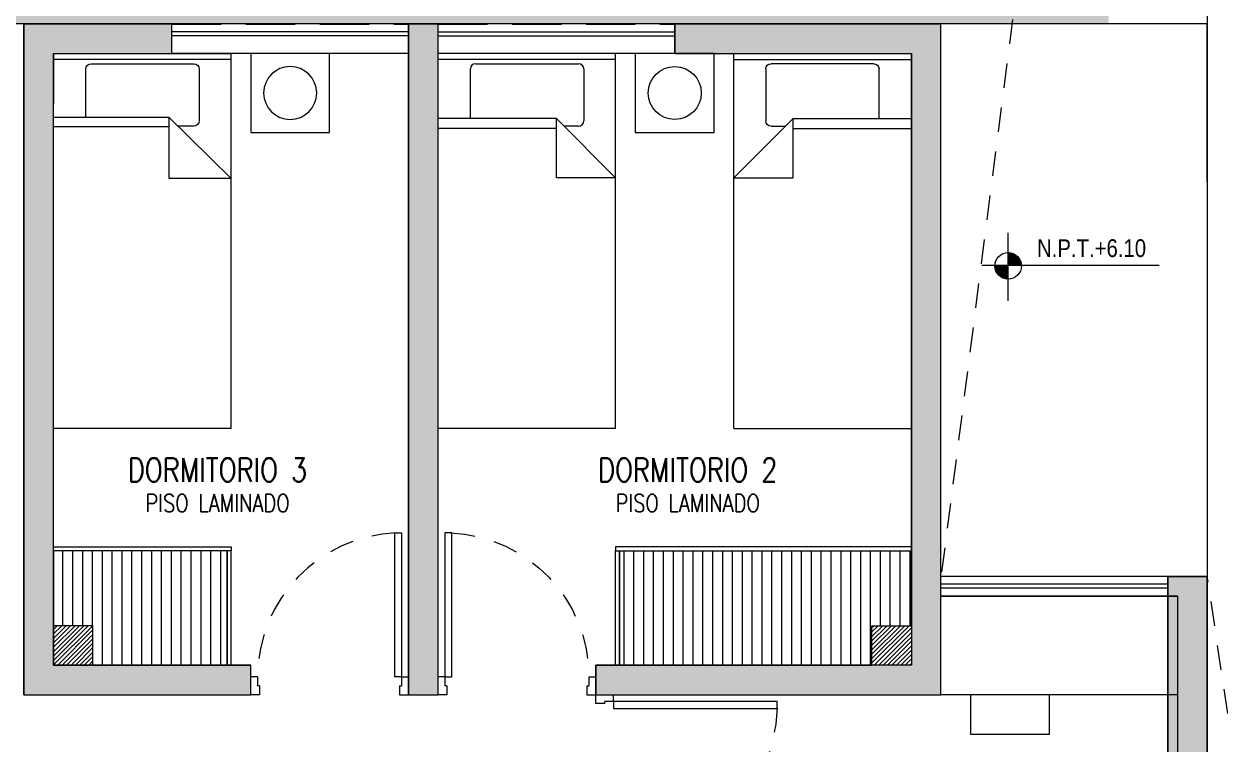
# Model space of a CAD drawing. Header units: millimetres. Extents: x 3738 to 3833, y 1327 to 1657.
# Drawn here: x 3812.52 to 3818.59, y 1491.94 to 1495.59 of the extents above; entities that cross this region are included whole.
import ezdxf
from ezdxf.enums import TextEntityAlignment as Align
from ezdxf.xclip import XClip

# ---------------------------------------------------------------- set-up
doc = ezdxf.new("R2010")
doc.units = ezdxf.units.MM
doc.header["$XCLIPFRAME"] = 2
for name, pattern in [('ACAD_ISO07W100', [3, 0, -3]), ('HIDDEN2', [0.1875, 0.125, -0.0625]), ('X-REF_DP_Arquitectura$0$HIDDEN', [0.375, 0.25, -0.125])]:
    doc.linetypes.add(name, pattern=pattern)
doc.layers.get('0').update_dxf_attribs({"color": 251, "lineweight": 9})
for name, color, linetype, lineweight in [('A-HATCH', 251, 'Continuous', 13), ('A-MOBILIARIO', 251, 'Continuous', 13), ('A-MURO BAJO', 251, 'Continuous', 13), ('A-MUROS', 251, 'Continuous', 13), ('A-NIVELES-NPT', 251, 'Continuous', 13), ('A-PROYECCIONES', 251, 'HIDDEN2', 13), ('A-TEXTO-ACABADO PISO', 251, 'Continuous', 13), ('A-TEXTO-AMBIENTE', 251, 'Continuous', 13), ('A_20_Estructuras', 251, 'Continuous', 13), ('A_50_TextoAmbiente', 251, 'Continuous', 13), ('A_50_Vigas', 251, 'X-REF_DP_Arquitectura$0$HIDDEN', 13), ('A_60_HatchEstructuras', 251, 'Continuous', 13), ('DLP_MOBILIARIO FIJO', 251, 'Continuous', 13), ('DLP_VERDE', 251, 'Continuous', 13)]:
    doc.layers.add(name, color=color, linetype=linetype, lineweight=lineweight)
doc.styles.add('R80', font='ARIALN.TTF', dxfattribs={"height": 2.03})
doc.styles.add('ROMANS', font='romans.shx', dxfattribs={"width": 0.8})

# ---------------------------------------------------------------- blocks, each defined once
blk = doc.blocks.new('A$C9f73720c')
at = {"layer": 'DLP_VERDE'}
h = blk.add_hatch(dxfattribs=at)
h.set_pattern_fill('AR-SAND', color=256, scale=0.0035, angle=215)
h.set_pattern_definition([(252.5, (-226520.54526, -8188080.01937), (0.1028379063742, -0.1371042579803), [0, -0.135128, 0, -0.15113, 0, -0.1444625]), (222.5, (-226520.54526, -8188080.01937), (0.0150241246165, -0.2957586482646), [0, -0.072898, 0, -0.121793, 0, -0.0466725]), (182.5, (-226520.45568, -8188079.95665), (-0.226491538642, -0.159205150185), [0, -0.04445, 0, -0.16002, 0, -0.208915]), (172.5, (-226520.45568, -8188079.95665), (-0.174160637763, -0.217199849944), [0, -0.022225, 0, -0.104902, 0, -0.120015])])
edge = h.paths.add_edge_path()
edge.add_line((35.9726, 104.175), (35.588, 104.3651))
edge.add_arc((60.7821, 91.9133), 28.1032, 152.02965, 153.69987, ccw=False)
edge.add_arc((34.6211, 105.7683), 1.5005, 333.30085, 437.33451)
edge.add_line((34.9501, 107.2322), (32.5754, 107.7655))
edge.add_line((32.5754, 107.7655), (27.7666, 86.2769))
edge.add_line((27.7666, 86.2769), (29.0887, 85.9809))
edge.add_arc((29.1112, 86.1068), 0.1279, 259.8703, 314.78718)
edge.add_arc((33.5389, 79.979), 7.4337, 97.54143, 125.6974, ccw=False)
edge.add_line((32.5633, 87.3484), (32.6595, 87.3794))
edge.add_line((32.6595, 87.3794), (32.7263, 86.9781))
edge.add_arc((32.4545, 87.851), 0.9142, 287.2995, 368.03295)
edge.add_arc((60.7821, 91.9133), 27.7032, 178.32785, 188.16498, ccw=False)
edge.add_arc((60.7821, 91.9133), 27.7032, 159.2502, 178.32786, ccw=False)
edge.add_arc((55.4916, 93.9562), 22.0321, 152.36653, 159.34385, ccw=False)
at = {"layer": 'A-MURO BAJO', "elevation": 0}
blk.add_lwpolyline([(26.8766, 85.9637), (27.6574, 85.7891), (32.685, 108.2534)], dxfattribs=at)
blk.add_lwpolyline([(33.4587, 87.9927, -0.399863), (32.6454, 86.8549, 0.123221), (29.5123, 85.6237, -0.218563), (29.0043, 85.4875), (24.9249, 86.4006)], format="xyb", dxfattribs=at)
at = {"layer": 'A-PROYECCIONES'}
for p, q in [((47.165, 79.7595, 0), (25.2198, 87.718, 0)), ((10.7556, 87.4203), (24.9249, 86.4007, 0))]:
    blk.add_line(p, q, dxfattribs=at)
blk = doc.blocks.new('ESTRUC_P1')
at = {"layer": 'A_60_HatchEstructuras'}
h = blk.add_hatch(color=256, dxfattribs=at)
h.dxf.hatch_style = 1
h.paths.add_polyline_path([(43.85, -3.25), (42.85, -3.25), (42.85, -0.15), (43.45, -0.15), (43.45, 0), (42.7, 0), (42.7, -3.4), (43.85, -3.4)])
h.paths.add_polyline_path([(44.8, 0), (44.65, 0), (44.65, -3.4), (44.8, -3.4)])
h.paths.add_polyline_path([(47.35, 0), (46, 0), (46, -0.15), (47.2, -0.15), (47.2, -3.25), (45.6, -3.25), (45.6, -3.4), (47.35, -3.4)])
h = blk.add_hatch(color=256, dxfattribs=at)
h.dxf.hatch_style = 1
h.paths.add_polyline_path([(44.25, -4.45), (45.6, -4.45), (45.6, -5.5), (45.75, -5.5), (45.75, -4.3), (43.6, -4.3), (43.6, -4.45), (44.05, -4.45), (44.05, -6.05), (44.25, -6.05)], flags=17)
h.paths.add_polyline_path([(48.7, -2.8), (48.5, -2.8), (48.5, -6.85), (45.75, -6.85), (45.75, -6.25), (45.6, -6.25), (45.6, -6.85), (42.85, -6.85), (42.85, -4.3), (42.7, -4.3), (42.7, -6.85), (39.8499, -6.85), (39.8499, -7), (42.7, -7), (42.7, -9.55), (42.85, -9.55), (42.85, -7), (45.6, -7), (45.6, -7.6), (45.75, -7.6), (45.75, -7), (48.5, -7), (48.5, -11.05), (48.7, -11.05)])
h.paths.add_polyline_path([(44.25, -7.8), (44.05, -7.8), (44.05, -9.4), (43.6, -9.4), (43.6, -9.55), (45.75, -9.55), (45.75, -8.35), (45.6032, -8.35), (45.6, -8.35), (45.6, -9.4), (44.25, -9.4)], flags=17)
at = {"layer": 'A_20_Estructuras'}
for points in [[(44.8, 0), (44.65, 0), (44.65, -3.4), (44.8, -3.4)], [(47.35, 0), (46, 0), (46, -0.15), (47.2, -0.15), (47.2, -3.25), (45.6, -3.25), (45.6, -3.4), (47.35, -3.4)], [(43.85, -3.25), (42.85, -3.25), (42.85, -0.15), (43.45, -0.15), (43.45, 0), (42.7, 0), (42.7, -3.4), (43.85, -3.4)], [(48.7, -2.8), (48.5, -2.8), (48.5, -6.85), (45.75, -6.85), (45.75, -6.25), (45.6, -6.25), (45.6, -6.85), (42.85, -6.85), (42.85, -4.3), (42.7, -4.3), (42.7, -6.85), (39.8499, -6.85), (39.8499, -7), (42.7, -7), (42.7, -9.55), (42.85, -9.55), (42.85, -7), (45.6, -7), (45.6, -7.6), (45.75, -7.6), (45.75, -7), (48.5, -7), (48.5, -11.05), (48.7, -11.05)]]:
    blk.add_lwpolyline(points, close=True, dxfattribs=at)
at = {"layer": 'A_50_Vigas'}
for p, q in [((43.45, 0), (44.65, 0)), ((44.8, 0), (46, 0)), ((48.5, -2.8), (47.35, -2.8))]:
    blk.add_line(p, q, dxfattribs=at)
blk = doc.blocks.new('A$C77AB7FBD')
at = {"linetype": 'Continuous'}
for p, q in [((0, 0), (0, 1.9)), ((0.9, 1.9), (0, 1.9)), ((0.9, 0), (0.9, 1.9)), ((0.9, 1.87), (0, 1.87)), ((0.164, 1.57), (0.164, 1.8219)), ((0.1908, 1.8487), (0.7119, 1.8487)), ((0.7386, 1.8219), (0.7386, 1.5585)), ((0.6, 1.57), (0, 1.57)), ((0.6, 1.52), (0, 1.52)), ((0.6, 1.27), (0.6, 1.57)), ((0.9, 1.27), (0.6, 1.57)), ((0.7119, 1.5317), (0.6383, 1.5317)), ((0.9, 1.27), (0.6, 1.27)), ((0.9, 0), (0, 0))]:
    blk.add_line(p, q, dxfattribs=at)
for centre, start, end in [((0.1908, 1.8219), 90, 180), ((0.7119, 1.8219), 0, 90), ((0.7119, 1.5585), 270, 0)]:
    blk.add_arc(centre, 0.0267, start, end, dxfattribs=at)
blk = doc.blocks.new('A$C2EBA15F5')
blk.add_lwpolyline([(0, 0.4), (0, 0), (0.4, 0), (0.4, 0.4)], close=True)
blk.add_circle((0.2, 0.2), 0.1344)
blk = doc.blocks.new('CAMA PROYECCION')
for p, q in [((37.495, 40.6423, 0), (37.495, 38.771, 0)), ((38.3949, 40.6423, 0), (37.495, 40.6423, 0)), ((38.3949, 38.771, 0), (38.3949, 40.6423, 0)), ((38.0806, 39.3741, 0), (38.3949, 39.3741, 0)), ((38.3949, 39.3741, 0), (38.0806, 39.0644, 0)), ((38.0806, 39.0644, 0), (38.0806, 39.3741, 0)), ((38.0806, 39.1133, 0), (37.495, 39.1133, 0)), ((37.495, 39.0644, 0), (38.0806, 39.0644, 0)), ((37.659, 39.0644, 0), (37.659, 38.8203, 0)), ((38.2069, 39.1106, 0), (38.1275, 39.1106, 0)), ((38.2336, 38.8203, 0), (38.2336, 39.0838, 0)), ((37.495, 38.7423, 0), (37.495, 38.9974, 0)), ((38.3949, 38.7423, 0), (38.3949, 38.9974, 0)), ((37.495, 38.771, 0), (38.3949, 38.771, 0)), ((37.6857, 38.7936, 0), (38.2069, 38.7936, 0)), ((37.495, 38.7423, 0), (38.3949, 38.7423, 0))]:
    blk.add_line(p, q)
at = {"elevation": 0}
blk.add_lwpolyline([(38.495, 38.7423), (38.495, 39.1423), (38.895, 39.1423), (38.895, 38.7423)], close=True, dxfattribs=at)
blk.add_circle((38.695, 38.9423, 0), 0.1344)
for centre, start, end in [((38.2069, 39.0838, 0), 0, 90), ((37.6857, 38.8203, 0), 180, 270), ((38.2069, 38.8203, 0), 270, 0)]:
    blk.add_arc(centre, 0.0267, start, end)
blk = doc.blocks.new('*U258')
for p, q in [((0.01, 0.855), (0.01, 0.9)), ((0.055, 0.855), (0.01, 0.855)), ((0.1, 0.865), (0.055, 0.865)), ((0.055, 0.855), (0.055, 0.865)), ((0.1, 0.865), (0.1, 0.9)), ((0.055, 0.045), (0.01, 0.045)), ((0.01, 0.045), (0.01, 0)), ((0.055, 0.045), (0.055, 0.035)), ((0.1, 0.035), (0.055, 0.035)), ((0.1, 0.035), (0.1, 0))]:
    blk.add_line(p, q)
blk.add_lwpolyline([(0.93, 0.07), (0.93, 0.035), (0.1, 0.035), (0.1, 0.07)], close=True)
at = {"color": 7, "linetype": 'HIDDEN2'}
blk.add_arc((0.0995, 0.0339), 0.8311, 2.23015, 89.96723, dxfattribs=at)
blk = doc.blocks.new('*U259')
for p, q in [((0.01, 0.755), (0.01, 0.8)), ((0.1, 0.765), (0.1, 0.8)), ((0.055, 0.755), (0.01, 0.755)), ((0.1, 0.765), (0.055, 0.765)), ((0.055, 0.755), (0.055, 0.765)), ((0.055, 0.045), (0.01, 0.045)), ((0.01, 0.045), (0.01, 0)), ((0.055, 0.045), (0.055, 0.035)), ((0.1, 0.035), (0.055, 0.035)), ((0.1, 0.035), (0.1, 0))]:
    blk.add_line(p, q)
blk.add_lwpolyline([(0.83, 0.07), (0.83, 0.035), (0.1, 0.035), (0.1, 0.07)], close=True)
at = {"color": 7, "linetype": 'HIDDEN2'}
blk.add_arc((0.0996, 0.034), 0.731, 2.23015, 89.96723, dxfattribs=at)
blk = doc.blocks.new('DPTO 65')
at = {"layer": 'A-HATCH'}
h = blk.add_hatch(dxfattribs=at)
h.set_pattern_fill('ANSI31', color=256, scale=0.005)
h.set_pattern_definition([(45, (-52.640968, -4.05), (-0.01122532, 0.01122532), [])])
h.paths.add_polyline_path([(-5.85, 3.95), (-5.65, 3.95), (-5.65, 3.75), (-5.85, 3.75)])
h = blk.add_hatch(dxfattribs=at)
h.set_pattern_fill('ANSI31', color=256, scale=0.005)
h.set_pattern_definition([(45, (-50.050001, -4.05), (-0.01122532, 0.01122532), [])])
h.paths.add_polyline_path([(-1.5, 3.95), (-1.7, 3.95), (-1.7, 3.75), (-1.5, 3.75)])
at = {"layer": 'DLP_MOBILIARIO FIJO'}
h = blk.add_hatch(dxfattribs=at)
h.set_pattern_fill('_USER', color=8, scale=0.05, angle=270, pattern_type=0)
h.set_pattern_definition([(270, (-65.03, 33.379965), (0.05, -9e-18), [])])
h.paths.add_polyline_path([(-5.85, 4.33), (-4.97, 4.33), (-4.97, 3.75), (-5.65, 3.75), (-5.65, 3.95), (-5.85, 3.95)])
h = blk.add_hatch(dxfattribs=at)
h.set_pattern_fill('_USER', color=8, scale=0.05, angle=270, pattern_type=0)
h.set_pattern_definition([(270, (-9542.434857, -4941.215817), (0.05, -9e-18), [])])
h.paths.add_polyline_path([(-1.5, 4.33), (-1.5, 3.95), (-1.7, 3.95), (-1.7, 3.75), (-2.98, 3.75), (-2.98, 4.33)])
at = {"layer": 'A-MOBILIARIO'}
for points in [[(-1.35, 3.6), (-1.35, 4.1), (-0.15, 4.1), (-0.15, 3.6)], [(-0.8, 3.4), (-0.8, 3.6), (-1.2, 3.6), (-1.2, 3.4)]]:
    blk.add_lwpolyline(points, close=True, dxfattribs=at)
at = {"layer": 'A-MURO BAJO'}
for p, q in [((-4.05, 7), (-5.25, 7)), ((-2.7, 7), (-3.9, 7)), ((-4.05, 6.85), (-5.25, 6.85)), ((-2.7, 6.85), (-3.9, 6.85)), ((-0.2, 4.2), (-1.35, 4.2)), ((-0.2, 4.1), (-1.35, 4.1))]:
    blk.add_line(p, q, dxfattribs=at)
at = {"layer": 'A-MUROS'}
for p, q in [((-6, 7), (-5.25, 7)), ((-6, 3.6), (-6, 7)), ((-5.25, 6.85), (-5.25, 7)), ((-4.05, 7), (-3.9, 7)), ((-4.05, 3.6), (-4.05, 7)), ((-3.9, 3.6), (-3.9, 7)), ((-2.7, 7), (-1.35, 7)), ((-2.7, 6.85), (-2.7, 7)), ((-1.35, 3.6), (-1.35, 7)), ((-5.85, 6.85), (-5.25, 6.85)), ((-5.85, 3.95), (-5.85, 6.85)), ((-2.7, 6.85), (-1.5, 6.85)), ((-1.5, 3.95), (-1.5, 6.85)), ((-0.2, 4.1), (-0.2, 4.2)), ((-0.2, 4.2), (-0.15, 4.2)), ((-0.15, 4.1), (-0.2, 4.1)), ((-5.65, 3.95), (-5.85, 3.95)), ((-5.65, 3.75), (-5.65, 3.95)), ((-1.7, 3.75), (-1.7, 3.95)), ((-1.7, 3.95), (-1.5, 3.95)), ((-5.65, 3.75), (-4.85, 3.75)), ((-4.85, 3.6), (-4.85, 3.75)), ((-3.1, 3.75), (-1.7, 3.75)), ((-3.1, 3.6), (-3.1, 3.75)), ((-6, 3.6), (-4.85, 3.6)), ((-4.05, 3.6), (-3.9, 3.6)), ((-3.1, 3.6), (-1.35, 3.6))]:
    blk.add_line(p, q, dxfattribs=at)
at = {"layer": 'DLP_MOBILIARIO FIJO'}
for p, q in [((-4.05, 6.96), (-5.25, 6.96)), ((-4.05, 6.94), (-5.25, 6.94)), ((-3.9, 6.96), (-2.7, 6.96)), ((-3.9, 6.94), (-2.7, 6.94)), ((-0.2, 4.16), (-1.35, 4.16)), ((-0.2, 4.14), (-1.35, 4.14))]:
    blk.add_line(p, q, dxfattribs=at)
at = {"layer": 'DLP_MOBILIARIO FIJO', "elevation": 0}
for points in [[(-4.95, 4.35), (-4.95, 4.33), (-5.85, 4.33), (-5.85, 4.35)], [(-4.97, 3.75), (-4.95, 3.75), (-4.95, 4.33), (-4.97, 4.33)], [(-3, 4.35), (-3, 4.33), (-1.5, 4.33), (-1.5, 4.35)], [(-2.98, 3.75), (-3, 3.75), (-3, 4.33), (-2.98, 4.33)]]:
    blk.add_lwpolyline(points, close=True, dxfattribs=at)
at = {"layer": 'DLP_MOBILIARIO FIJO', "color": 8}
for points in [[(-5.85, 3.75), (-4.97, 3.75), (-4.97, 4.33), (-5.85, 4.33)], [(-1.5, 3.75), (-2.98, 3.75), (-2.98, 4.33), (-1.5, 4.33)]]:
    blk.add_lwpolyline(points, close=True, dxfattribs=at)
at = {"layer": 'A-MOBILIARIO'}
for name, p, xscale, rotation in [('CAMA PROYECCION', (-43.345, 45.5923, 0), -1, 180), ('*U259', (-3.9, 3.59), -1.000000000000015, 270), ('*U258', (-3.11, 3.6), -1, 180)]:
    blk.add_blockref(name, p, dxfattribs=dict(at, xscale=xscale, rotation=rotation))
blk.add_blockref('A$C77AB7FBD', (-3.9, 4.95), dxfattribs=at)
at = {"layer": 'A-MOBILIARIO', "extrusion": (0, 0, -1), "xscale": -1, "zscale": -1}
blk.add_blockref('A$C2EBA15F5', (2.9, 6.45), dxfattribs=at)
at = {"layer": 'A-MOBILIARIO', "xscale": -1}
blk.add_blockref('A$C77AB7FBD', (-1.5, 4.95), dxfattribs=at)
at = {"layer": 'A-MOBILIARIO', "rotation": 90}
blk.add_blockref('*U259', (-4.05, 3.59), dxfattribs=at)
blk = doc.blocks.new('N.03')
at = {"layer": 'A-MUROS'}
for points in [[(23.05, 2.025), (23, 2.025), (23, 1.925), (23.2, 1.925), (23.2, 6.05), (23.2, 10.175), (23, 10.175), (23, 10.075), (23.05, 10.075)], [(23.05, 10.075), (23.05, 6.125), (22.9944, 6.125)]]:
    blk.add_lwpolyline(points, dxfattribs=at)
blk = doc.blocks.new('JUNTA2')
at = {"layer": 'A-MOBILIARIO'}
blk.add_lwpolyline([(21.75, -2.925), (21.75, -2.425), (22.9, -2.425), (22.9, -2.925)], close=True, dxfattribs=at)
at = {"layer": 'A-MUROS', "elevation": 0}
blk.add_lwpolyline([(20.15, -6.375), (22.9, -6.375), (22.9, -2.325), (23.1, -2.325), (23.1, -10.575), (22.9, -10.575), (22.9, -6.525), (20.15, -6.525)], dxfattribs=at)
blk = doc.blocks.new('TF_P1')
blk.add_blockref('JUNTA2', (26.95, 10.575))
blk.add_blockref('DPTO 65', (50.05, 4.05))
blk.add_blockref('N.03', (26.85, -1.925))
blk = doc.blocks.new('TEXTO AMBIENTES P1')
at = {"layer": 'A-TEXTO-ACABADO PISO', "char_height": 0.09, "attachment_point": 2, "style": 'ROMANS'}
for insert in [(43.6818, -2.3834), (46.0658, -2.3834)]:
    blk.add_mtext_dynamic_manual_height_columns('PISO LAMINADO', width=1.20225, gutter_width=12.5, heights=[0], dxfattribs=dict(at, insert=insert))
at = {"layer": 'A-TEXTO-AMBIENTE', "style": 'ROMANS', "width": 0.8}
for s, p in [('DORMITORIO 3', (43.6816, -2.3201)), ('DORMITORIO 2', (46.0659, -2.3201))]:
    blk.add_text(s, height=0.12, dxfattribs=at).set_placement(p, align=Align.CENTER)
blk = doc.blocks.new('SIM NIVEL PLANTA')
at = {"linetype": 'Continuous'}
h = blk.add_hatch(dxfattribs=at)
h.set_pattern_fill('_USER', color=0, scale=0.089997, angle=45, style=0, pattern_type=0)
h.set_pattern_definition([(45, (31854.49523, 23864.84028), (-0.06363728001, 0.06363728001), [])])
h.paths.add_polyline_path([(-17.33, 0), (-15.98, 0, 0.409209), (-17.33, 1.33)])
h.paths.add_polyline_path([(-18.68, 0, 0.004279), (-18.68, -0.02, 0.414214), (-17.33, -1.37), (-17.33, 0)])
at = {"color": 0}
for p, q in [((-17.33, -3.58), (-17.33, 3.34)), ((-2, 0), (-20, 0))]:
    blk.add_line(p, q, dxfattribs=at)
at = {"color": 0, "linetype": 'Continuous'}
blk.add_circle((-17.33, -0.02), 1.35, dxfattribs=at)
at = {"color": 0, "style": 'R80'}
blk.add_attdef('N.P.T.+0.00', text='', height=1.8, dxfattribs=at).set_placement((-8.87, 1.77), align=Align.MIDDLE_CENTER)
blk = doc.blocks.new('NIVELES')
at = {"layer": 'A-NIVELES-NPT'}
ref = blk.add_blockref('SIM NIVEL PLANTA', (22.9066, -0.7508, 0), dxfattribs=dict(at, xscale=0.05, yscale=0.05, zscale=0.05))
ref.add_attrib('N.P.T.+0.00', 'N.P.T.+6.10', dxfattribs={"layer": '0', "height": 0.09, "style": 'R80'}).set_placement((22.463, -0.6621, 0), align=Align.MIDDLE_CENTER)

msp = doc.modelspace()

# ---------------------------------------------------------------- block references
at = {"color": 7, "linetype": 'ACAD_ISO07W100', "ltscale": 5, "true_color": 0xffffff}
ref = msp.add_blockref('A$C9f73720c', (3908.2809, 1487.3354), dxfattribs=dict(at, rotation=102.6156181418625))
XClip(ref).set_block_clipping_path([(22.1542253106, 140.4101169162), (10.3600901397, 87.7136669306), (29.6608346476, 83.3939150368), (41.4549698184, 136.0903650224)])

# ---------------------------------------------------------------- next in the draw order: block references
at = {"color": 251}
msp.add_blockref('ESTRUC_P1', (3769.8221, 1495.5876), dxfattribs=at)

# ---------------------------------------------------------------- next in the draw order: block references
msp.add_blockref('TF_P1', (3768.4721, 1484.5379), dxfattribs=at)

# ---------------------------------------------------------------- next in the draw order: block references
msp.add_blockref('NIVELES', (3795.4725, 1495.1136, 0))
at = {"layer": 'A_50_TextoAmbiente'}
msp.add_blockref('TEXTO AMBIENTES P1', (3769.8221, 1495.5879), dxfattribs=at)

doc.saveas('drawing.dxf')
